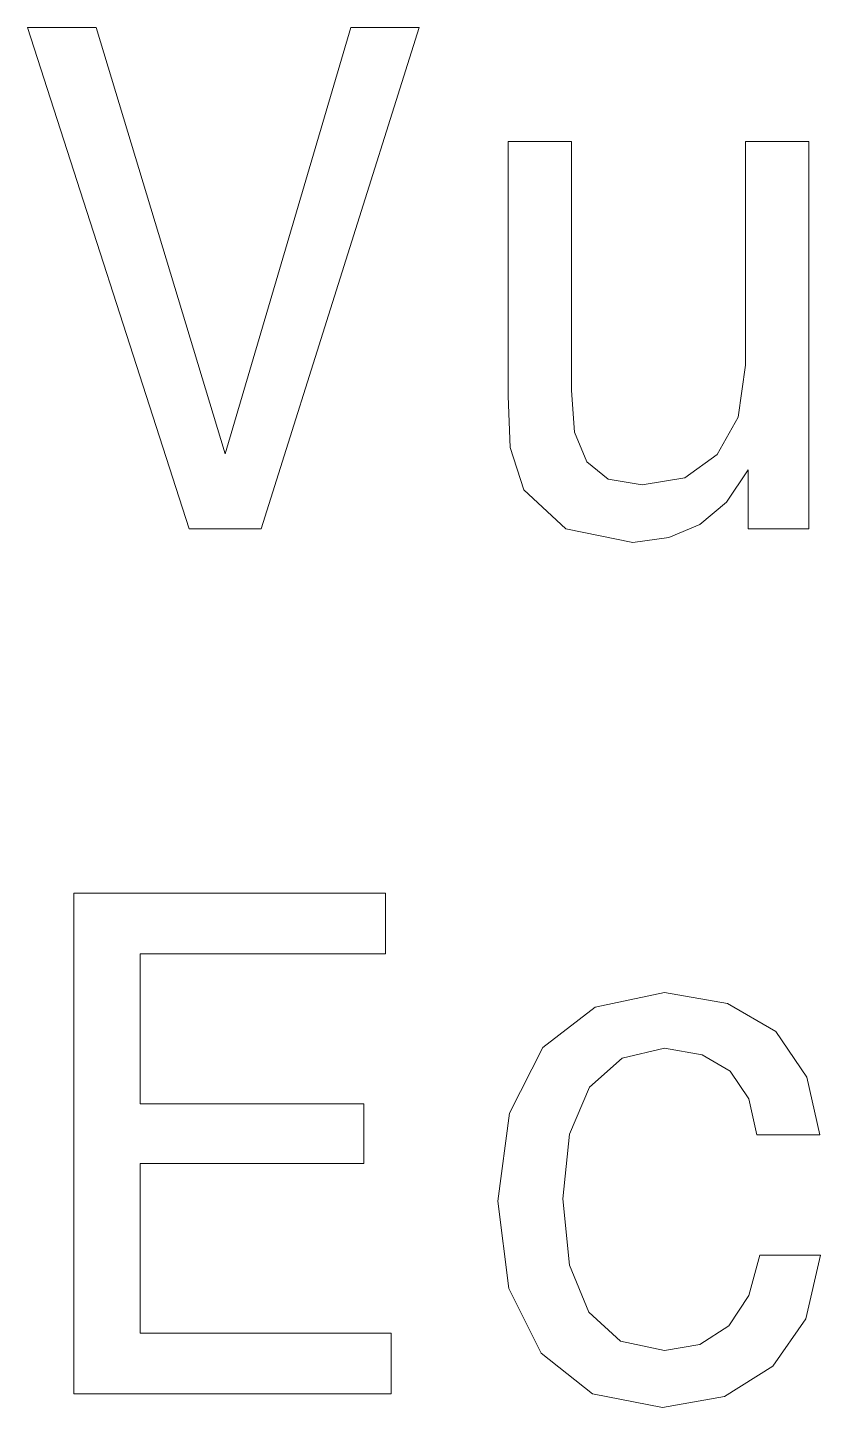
# Model space of a CAD drawing. Extents: x 507 to 804, y 334 to 583.
# Drawn here: x 591.25 to 596.79, y 354.35 to 363.99 of the extents above; entities that cross this region are included whole.
import ezdxf

# ---------------------------------------------------------------- set-up
doc = ezdxf.new("R2010")
doc.units = 0

msp = doc.modelspace()

# ---------------------------------------------------------------- linework, layer by layer
at = {"color": 7, "lineweight": 13}
for points in [[(593.5045, 363.9947), (592.627, 361.0142), (591.7243, 363.9947), (591.2452, 363.9947), (592.3749, 360.4897), (592.8792, 360.4897), (593.9836, 363.9947)], [(596.707, 363.1979), (596.2632, 363.1979), (596.2632, 361.6345), (596.2128, 361.2714), (596.0665, 361.0091), (595.8395, 360.8477), (595.542, 360.7973), (595.305, 360.8377), (595.1537, 360.9587), (595.0679, 361.1655), (595.0478, 361.458), (595.0478, 363.1979), (594.6039, 363.1979), (594.6039, 361.4176), (594.6191, 361.0596), (594.7149, 360.762), (595.0074, 360.4897), (595.4764, 360.3939), (595.7286, 360.4292), (595.9454, 360.52), (596.1321, 360.6763), (596.2834, 360.9032), (596.2834, 360.4897), (596.707, 360.4897)], [(591.5679, 354.4428), (593.787, 354.4428), (593.787, 354.8665), (592.0319, 354.8665), (592.0319, 356.0516), (593.5953, 356.0516), (593.5953, 356.4702), (592.0319, 356.4702), (592.0319, 357.5192), (593.7466, 357.5192), (593.7466, 357.9428), (591.5679, 357.9428)], [(596.3439, 356.2534), (596.7827, 356.2534), (596.6918, 356.6568), (596.475, 356.9745), (596.1371, 357.1712), (595.6984, 357.2469), (595.2142, 357.146), (594.8461, 356.8636), (594.6141, 356.4047), (594.5334, 355.7894), (594.609, 355.1791), (594.8359, 354.7253), (595.194, 354.4428), (595.6832, 354.347), (596.1169, 354.4227), (596.4548, 354.6345), (596.6868, 354.9673), (596.7877, 355.4111), (596.3641, 355.4111), (596.2884, 355.1287), (596.1472, 354.9169), (595.9454, 354.7858), (595.6984, 354.7454), (595.3907, 354.811), (595.1688, 355.0127), (595.0327, 355.3405), (594.9872, 355.8045), (595.0327, 356.2584), (595.1738, 356.5862), (595.4008, 356.7879), (595.6984, 356.8586), (595.9606, 356.8132), (596.1573, 356.6972), (596.2884, 356.5055)]]:
    msp.add_lwpolyline(points, close=True, dxfattribs=at)

doc.saveas('drawing.dxf')
